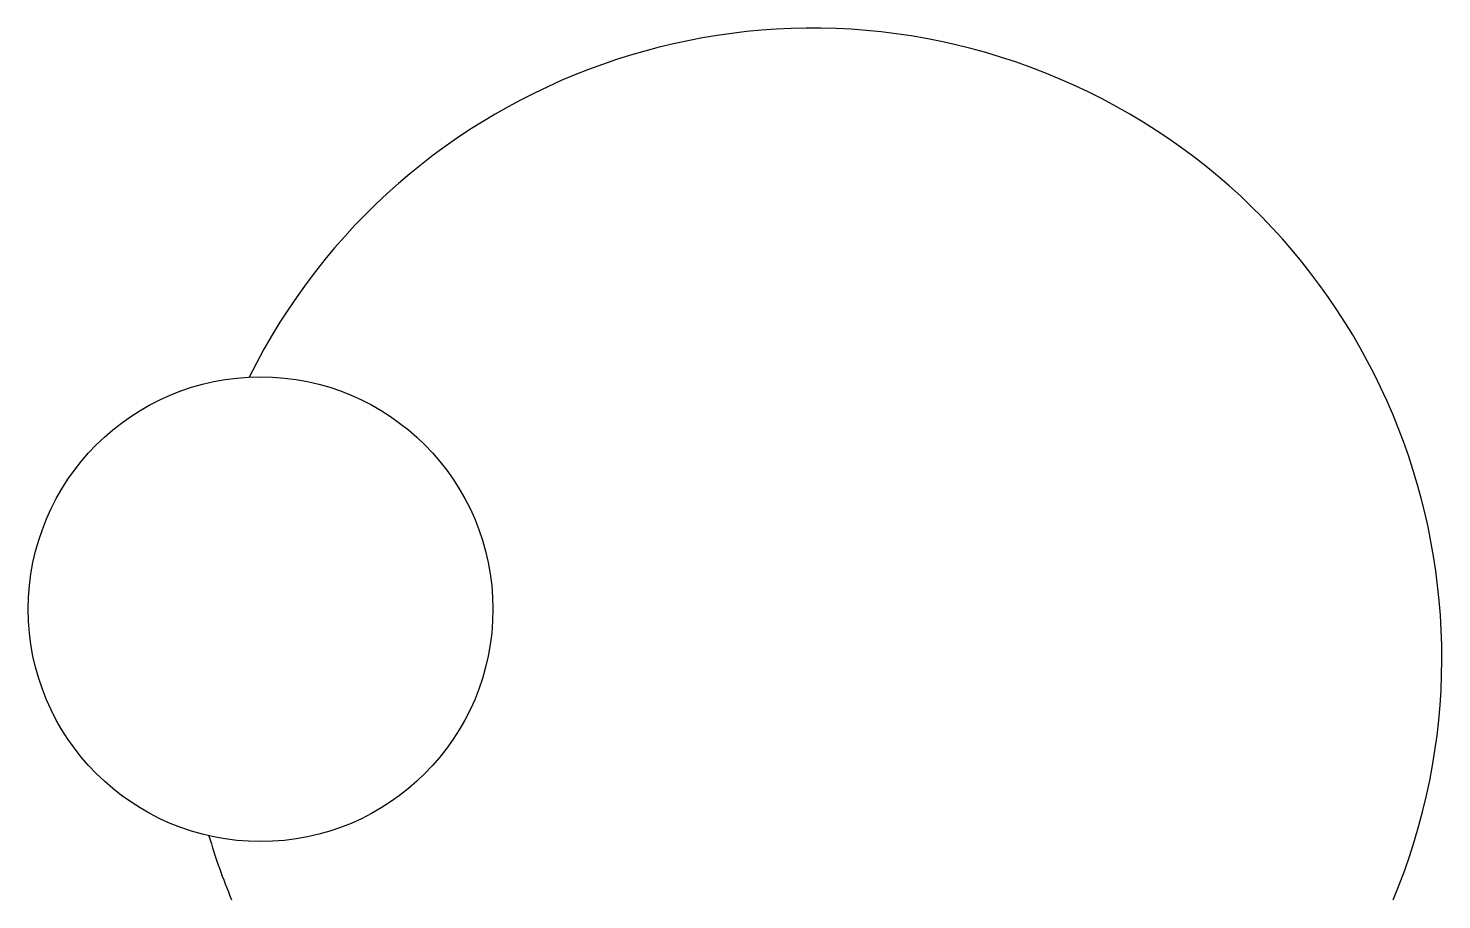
# Model space of a CAD drawing. Header units: millimetres. Extents: x 1.5 to 25.8, y 5 to 20.
import ezdxf

# ---------------------------------------------------------------- set-up
doc = ezdxf.new("R2010")
doc.units = ezdxf.units.MM
doc.layers.get('0').update_dxf_attribs({"lineweight": 25})

msp = doc.modelspace()

# ---------------------------------------------------------------- linework, layer by layer
msp.add_circle((5.5, 10), 4)
for start, end in [(337.3801, 153.5317), (196.442, 202.6199)]:
    msp.add_arc((15, 9.167), 10.833, start, end)

doc.saveas('drawing.dxf')
